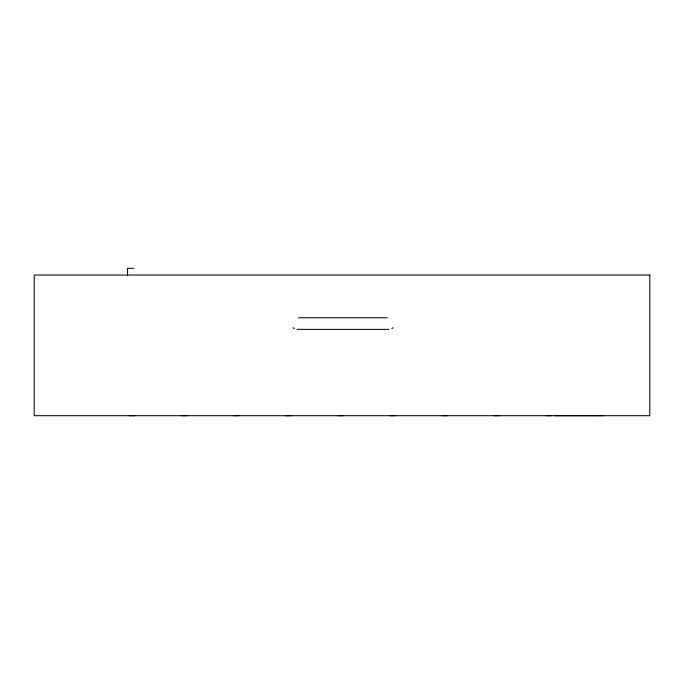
<?xml version="1.0" encoding="UTF-8"?>
<svg xmlns="http://www.w3.org/2000/svg" width="684" height="684" viewBox="0 0 684 684"><rect width="100%" height="100%" fill="white"/><g stroke="black" fill="none" stroke-linecap="round" stroke-linejoin="round"><path stroke-width="1.03" d="M133.739 268.299L127.575 268.299L127.575 275.036M298.669 317.761L387.366 317.761M297.113 329.389L388.931 329.389M554.698 415.701L598.021 415.692M598.013 415.692L603.741 415.701M493.848 415.692L499.576 415.701M545.926 415.692L551.655 415.701M337.597 415.692L343.325 415.701M389.683 415.692L395.412 415.701M441.761 415.692L447.49 415.701M181.354 415.692L187.074 415.701M233.432 415.692L239.161 415.701M285.519 415.692L291.247 415.701M129.267 415.692L134.996 415.701M294.257 328.611A5.729 5.686 -90 0 1 293.068 327.687M392.975 327.687A5.729 5.686 -90 0 1 391.787 328.611M649.8 275.036L34.2 275.036L34.2 415.701L649.8 415.701L649.8 275.036"/></g></svg>
